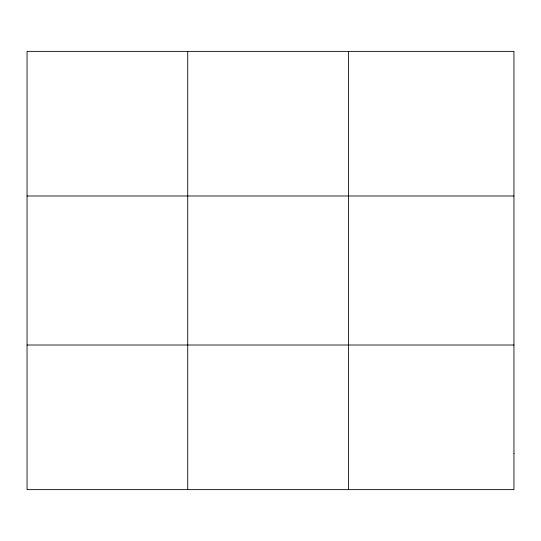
<?xml version="1.0" encoding="UTF-8"?>
<svg xmlns="http://www.w3.org/2000/svg" width="541" height="541" viewBox="0 0 541 541"><rect width="100%" height="100%" fill="white"/><g stroke="black" fill="none" stroke-linecap="round" stroke-linejoin="round"><path stroke-width="0.81" d="M187.727 51.368L187.727 489.632M348.404 51.368L348.404 489.632M27.05 195.991L513.95 195.991M27.05 345.009L513.95 345.009M513.95 453.48L513.95 489.632L27.05 489.632L27.05 51.368L513.95 51.368L513.95 453.48"/></g></svg>
